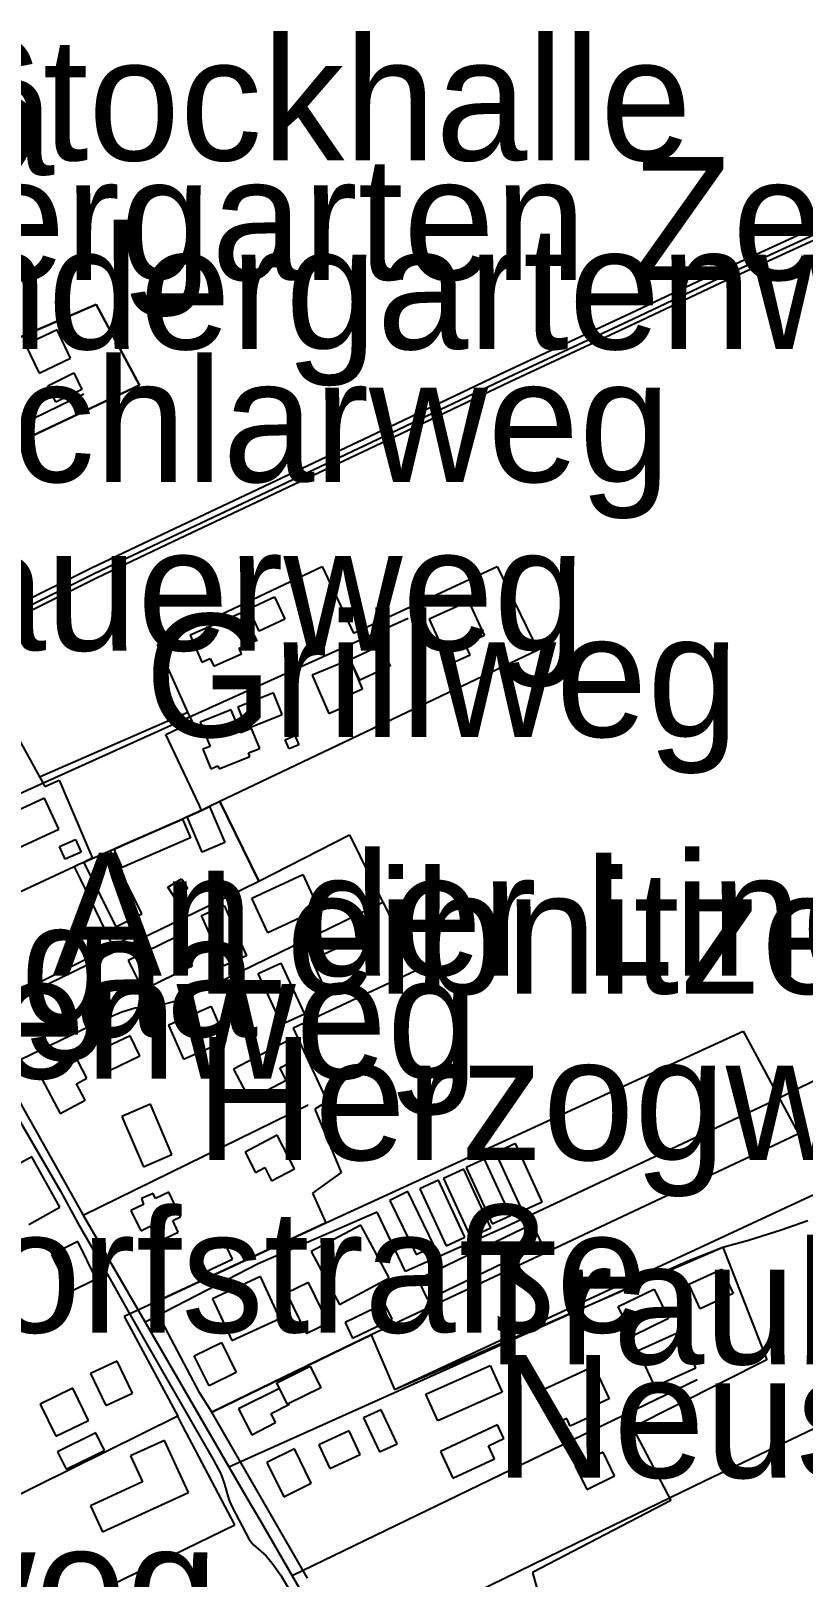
# Model space of a CAD drawing. Extents: x -3657 to 4700, y -7332 to 8131.
# Drawn here: x -745 to -472, y -4230 to -3684 of the extents above; entities that cross this region are included whole.
import ezdxf

# ---------------------------------------------------------------- set-up
doc = ezdxf.new("R2010")
doc.units = 0
for name, color, linetype in [('OSM_BUILDING_GARAGE', 9, 'CONTINUOUS'), ('OSM_BUILDING_GREENHOUSE', 9, 'CONTINUOUS'), ('OSM_BUILDING_HOUSE', 9, 'CONTINUOUS'), ('OSM_BUILDING_YES', 9, 'CONTINUOUS'), ('OSM_HIGHWAY_FOOTWAY', 8, 'CONTINUOUS'), ('OSM_HIGHWAY_RESIDENTIAL', 8, 'CONTINUOUS'), ('OSM_HIGHWAY_SECONDARY', 8, 'CONTINUOUS'), ('OSM_HIGHWAY_SERVICE', 8, 'CONTINUOUS'), ('OSM_HIGHWAY_TRACK', 8, 'CONTINUOUS'), ('OSM_LABELS', 8, 'CONTINUOUS'), ('OSM_LANDUSE_FARMLAND', 3, 'CONTINUOUS'), ('OSM_LANDUSE_FARMYARD', 3, 'CONTINUOUS'), ('OSM_LANDUSE_RESIDENTIAL', 3, 'CONTINUOUS')]:
    doc.layers.add(name, color=color, linetype=linetype)

msp = doc.modelspace()

# ---------------------------------------------------------------- linework, layer by layer
at = {"layer": 'OSM_BUILDING_GARAGE'}
for p, q in [((-659.072021, -3917.347895), (-671.624305, -3922.418384)), ((-655.985145, -3924.998106), (-659.072021, -3917.347895)), ((-671.624305, -3922.418384), (-668.529844, -3930.068595)), ((-668.529844, -3930.068595), (-655.985145, -3924.998106))]:
    msp.add_line(p, q, dxfattribs=at)
at = {"layer": 'OSM_BUILDING_GREENHOUSE'}
for p, q in [((-573.602726, -4076.556791), (-580.618353, -4079.792563)), ((-564.152487, -4097.105614), (-573.602726, -4076.556791)), ((-584.547104, -4082.105418), (-590.948389, -4085.052084)), ((-575.392659, -4102.020429), (-584.547104, -4082.105418)), ((-580.618353, -4079.792563), (-571.175698, -4100.330266)), ((-600.762682, -4089.477642), (-607.376332, -4092.524383)), ((-591.509639, -4109.615043), (-600.762682, -4089.477642)), ((-591.858524, -4085.585819), (-599.063763, -4088.899428)), ((-599.063763, -4088.899428), (-589.530095, -4109.626162)), ((-582.332441, -4106.312553), (-591.858524, -4085.585819)), ((-590.948389, -4085.052084), (-581.78636, -4104.967095)), ((-611.608462, -4093.547376), (-617.949071, -4096.638595)), ((-602.294743, -4112.650664), (-611.608462, -4093.547376)), ((-607.376332, -4092.524383), (-598.123289, -4112.650664)), ((-617.949071, -4096.638595), (-608.635353, -4115.741883)), ((-571.175698, -4100.330266), (-564.152487, -4097.105614)), ((-567.55791, -4105.022692), (-608.112025, -4124.626358)), ((-581.78636, -4104.967095), (-575.392659, -4102.020429)), ((-564.160071, -4112.072451), (-567.55791, -4105.022692)), ((-598.123289, -4112.650664), (-591.509639, -4109.615043)), ((-589.530095, -4109.626162), (-582.332441, -4106.312553)), ((-608.635353, -4115.741883), (-602.294743, -4112.650664)), ((-604.714186, -4131.676116), (-564.160071, -4112.072451)), ((-608.112025, -4124.626358), (-604.714186, -4131.676116))]:
    msp.add_line(p, q, dxfattribs=at)
at = {"layer": 'OSM_BUILDING_HOUSE'}
for p, q in [((-735.462716, -3789.229101), (-746.566367, -3794.49974)), ((-730.714843, -3799.258883), (-735.462716, -3789.229101)), ((-746.566367, -3794.49974), (-741.818494, -3804.518403)), ((-741.818494, -3804.518403), (-730.714843, -3799.258883)), ((-738.78471, -3808.9662), (-729.539252, -3804.407208)), ((-729.539252, -3804.407208), (-726.672325, -3810.233822)), ((-735.917784, -3814.781695), (-738.78471, -3808.9662)), ((-726.672325, -3810.233822), (-735.917784, -3814.781695)), ((-667.771398, -3887.703328), (-658.745889, -3883.47792)), ((-658.745889, -3883.47792), (-655.052256, -3891.394999)), ((-670.554895, -3889.237818), (-688.476978, -3897.065941)), ((-666.095232, -3899.445512), (-670.554895, -3889.237818)), ((-664.070181, -3895.620406), (-667.771398, -3887.703328)), ((-655.052256, -3891.394999), (-664.070181, -3895.620406)), ((-688.476978, -3897.065941), (-684.335862, -3906.550868)), ((-680.164408, -3907.951924), (-670.319777, -3903.64868)), ((-671.184406, -3901.66941), (-666.095232, -3899.445512)), ((-670.319777, -3903.64868), (-671.184406, -3901.66941)), ((-631.995494, -3905.583472), (-621.27865, -3900.568581)), ((-621.27865, -3900.568581), (-617.82772, -3907.963043)), ((-684.335862, -3906.550868), (-681.347584, -3905.249887)), ((-681.347584, -3905.249887), (-680.164408, -3907.951924)), ((-628.544564, -3912.966815), (-631.995494, -3905.583472)), ((-617.82772, -3907.963043), (-628.544564, -3912.966815)), ((-710.555345, -3970.521309), (-691.192215, -3962.014897)), ((-691.192215, -3962.014897), (-688.325288, -3968.586517)), ((-688.325288, -3968.586517), (-712.428707, -3979.105557)), ((-716.622914, -3973.156629), (-726.042815, -3977.3042)), ((-705.496509, -3995.451212), (-716.622914, -3973.156629)), ((-715.27288, -3972.567296), (-710.555345, -3970.521309)), ((-712.428707, -3979.105557), (-715.27288, -3972.567296)), ((-726.042815, -3977.3042), (-714.719214, -4000.043562)), ((-714.719214, -4000.043562), (-705.496509, -3995.451212)), ((-653.603624, -4040.018138), (-673.133612, -4050.292549)), ((-650.251292, -4046.400727), (-653.603624, -4040.018138)), ((-673.133612, -4050.292549), (-667.498358, -4061.01174)), ((-656.811851, -4049.84777), (-650.251292, -4046.400727)), ((-654.528929, -4054.195491), (-656.811851, -4049.84777)), ((-667.498358, -4061.01174), (-654.528929, -4054.195491)), ((-702.477893, -4062.713023), (-712.542474, -4067.027386)), ((-712.542474, -4067.027386), (-704.950428, -4084.740738)), ((-694.893432, -4080.426375), (-702.477893, -4062.713023)), ((-704.950428, -4084.740738), (-694.893432, -4080.426375)), ((-701.522251, -4094.192306), (-705.693705, -4096.027023)), ((-700.718298, -4095.960306), (-701.522251, -4094.192306)), ((-695.947672, -4093.758646), (-700.718298, -4095.960306)), ((-691.82931, -4102.398492), (-695.947672, -4093.758646)), ((-704.965597, -4098.095248), (-709.372169, -4100.163474)), ((-709.372169, -4100.163474), (-705.921239, -4107.402264)), ((-705.693705, -4096.027023), (-704.965597, -4098.095248)), ((-705.921239, -4107.402264), (-702.538569, -4105.789937)), ((-702.538569, -4105.789937), (-699.906761, -4111.316325)), ((-694.627976, -4103.743951), (-691.82931, -4102.398492)), ((-692.6636, -4107.858163), (-694.627976, -4103.743951)), ((-699.906761, -4111.316325), (-692.6636, -4107.858163)), ((-646.701764, -4125.593754), (-654.483422, -4129.374381)), ((-639.739229, -4139.92678), (-646.701764, -4125.593754)), ((-654.483422, -4129.374381), (-647.520886, -4143.707407)), ((-537.341416, -4134.089046), (-524.667781, -4127.939967)), ((-524.667781, -4127.939967), (-519.601361, -4138.403409)), ((-532.274996, -4144.552489), (-537.341416, -4134.089046)), ((-519.601361, -4138.403409), (-532.274996, -4144.552489)), ((-647.520886, -4143.707407), (-639.739229, -4139.92678)), ((-687.005592, -4151.479933), (-677.39608, -4146.787507)), ((-677.39608, -4146.787507), (-672.208308, -4157.4511)), ((-681.810236, -4162.132407), (-687.005592, -4151.479933)), ((-605.22993, -4165.090192), (-582.48413, -4154.971453)), ((-582.48413, -4154.971453), (-578.297507, -4164.389664)), ((-672.208308, -4157.4511), (-681.810236, -4162.132407)), ((-657.813, -4161.053816), (-646.087423, -4155.238321)), ((-646.087423, -4155.238321), (-642.348284, -4162.799576)), ((-656.971125, -4163.033086), (-671.419524, -4170.205158)), ((-656.971125, -4163.033086), (-657.813, -4161.053816)), ((-654.073861, -4168.615071), (-656.971125, -4163.033086)), ((-654.073861, -4168.615071), (-656.971125, -4163.033086)), ((-642.348284, -4162.799576), (-654.073861, -4168.615071)), ((-601.043307, -4174.519521), (-605.22993, -4165.090192)), ((-578.297507, -4164.389664), (-601.043307, -4174.519521)), ((-671.419524, -4170.205158), (-666.732327, -4179.37874)), ((-659.921481, -4171.91756), (-653.444351, -4168.603951)), ((-653.444351, -4168.603951), (-654.073861, -4168.615071)), ((-666.732327, -4179.37874), (-658.313575, -4175.075496)), ((-658.313575, -4175.075496), (-659.921481, -4171.91756)), ((-632.344379, -4177.999923), (-642.985378, -4182.959216)), ((-628.445966, -4186.372901), (-632.344379, -4177.999923)), ((-642.985378, -4182.959216), (-639.09455, -4191.332194)), ((-639.09455, -4191.332194), (-628.445966, -4186.372901))]:
    msp.add_line(p, q, dxfattribs=at)
at = {"layer": 'OSM_BUILDING_YES'}
for p, q in [((-590.0155, -3884.979052), (-604.115014, -3891.428358)), ((-584.486428, -3897.08818), (-590.0155, -3884.979052)), ((-604.115014, -3891.428358), (-596.864269, -3907.306993)), ((-591.365534, -3900.234996), (-584.486428, -3897.08818)), ((-589.643862, -3904.004504), (-591.365534, -3900.234996)), ((-631.995494, -3905.583472), (-645.336561, -3911.198816)), ((-627.642013, -3916.035795), (-631.995494, -3905.583472)), ((-596.864269, -3907.306993), (-589.643862, -3904.004504)), ((-645.336561, -3911.198816), (-639.504111, -3924.675641)), ((-633.777842, -3918.693354), (-627.642013, -3916.035795)), ((-632.503653, -3921.640019), (-633.777842, -3918.693354)), ((-674.043748, -3923.396899), (-684.897112, -3927.789099)), ((-670.744507, -3931.558607), (-674.043748, -3923.396899)), ((-639.504111, -3924.675641), (-632.503653, -3921.640019)), ((-684.897112, -3927.789099), (-681.446182, -3936.31775)), ((-666.75508, -3929.94628), (-670.744507, -3931.558607)), ((-663.903323, -3937.007158), (-666.75508, -3929.94628)), ((-681.446182, -3936.31775), (-683.979392, -3937.340743)), ((-654.93849, -3933.982656), (-651.517897, -3932.492644)), ((-653.535364, -3937.229548), (-654.93849, -3933.982656)), ((-650.114772, -3935.739536), (-653.535364, -3937.229548)), ((-651.517897, -3932.492644), (-650.114772, -3935.739536)), ((-683.979392, -3937.340743), (-681.195895, -3944.223709)), ((-678.260708, -3944.212589), (-667.407344, -3939.831509)), ((-667.89275, -3938.619485), (-663.903323, -3937.007158)), ((-667.407344, -3939.831509), (-667.89275, -3938.619485)), ((-681.195895, -3944.223709), (-678.670269, -3943.200716)), ((-678.670269, -3943.200716), (-678.260708, -3944.212589)), ((-739.869288, -3954.575957), (-767.173349, -3967.152103)), ((-734.802868, -3965.584254), (-739.869288, -3954.575957)), ((-684.510304, -3958.901439), (-681.620625, -3957.544861)), ((-681.620625, -3957.544861), (-676.197735, -3970.265561)), ((-689.470542, -3961.236533), (-684.510304, -3958.901439)), ((-684.191757, -3973.657006), (-689.470542, -3961.236533)), ((-762.941219, -3978.538463), (-734.802868, -3965.584254)), ((-734.590503, -3971.622139), (-728.932495, -3969.153611)), ((-728.932495, -3969.153611), (-726.975704, -3973.612528)), ((-732.641296, -3976.092175), (-734.590503, -3971.622139)), ((-726.975704, -3973.612528), (-732.641296, -3976.092175)), ((-676.197735, -3970.265561), (-684.191757, -3973.657006)), ((-696.33448, -3986.05524), (-691.533516, -3983.030738)), ((-691.533516, -3983.030738), (-689.36436, -3986.466662)), ((-666.701989, -3989.969302), (-648.711647, -3981.540726)), ((-648.711647, -3981.540726), (-642.992963, -3993.761049)), ((-694.165324, -3989.491164), (-696.33448, -3986.05524)), ((-689.36436, -3986.466662), (-694.165324, -3989.491164)), ((-660.983305, -4002.189624), (-666.701989, -3989.969302)), ((-684.472382, -3996.073903), (-676.463191, -3992.515666)), ((-676.584542, -4013.853972), (-684.472382, -3996.073903)), ((-676.463191, -3992.515666), (-668.575351, -4010.295734)), ((-642.992963, -3993.761049), (-660.983305, -4002.189624)), ((-692.81529, -4003.279334), (-710.320226, -4011.874702)), ((-687.695778, -4013.731658), (-692.81529, -4003.279334)), ((-645.541342, -4011.607834), (-627.513077, -4003.312693)), ((-627.513077, -4003.312693), (-622.120525, -4015.043758)), ((-710.320226, -4011.874702), (-705.193131, -4022.327025)), ((-668.575351, -4010.295734), (-676.584542, -4013.853972)), ((-664.396313, -4016.52265), (-656.409875, -4012.853218)), ((-656.409875, -4012.853218), (-648.135228, -4030.866796)), ((-640.156374, -4023.338899), (-645.541342, -4011.607834)), ((-705.193131, -4022.327025), (-687.695778, -4013.731658)), ((-656.114081, -4034.536228), (-664.396313, -4016.52265)), ((-622.120525, -4015.043758), (-640.156374, -4023.338899)), ((-680.975945, -4028.131401), (-696.076608, -4034.758618)), ((-675.69716, -4040.19605), (-680.975945, -4028.131401)), ((-696.076608, -4034.758618), (-690.797823, -4046.812148)), ((-648.135228, -4030.866796), (-656.114081, -4034.536228)), ((-709.637625, -4038.472529), (-720.384807, -4043.598615)), ((-706.232202, -4045.611243), (-709.637625, -4038.472529)), ((-690.797823, -4046.812148), (-675.69716, -4040.19605)), ((-720.384807, -4043.598615), (-716.979383, -4050.737329)), ((-716.979383, -4050.737329), (-706.232202, -4045.611243)), ((-728.302984, -4047.067897), (-740.832514, -4053.683995)), ((-724.905146, -4053.517202), (-728.302984, -4047.067897)), ((-740.832514, -4053.683995), (-734.378138, -4065.926556)), ((-728.629116, -4055.485353), (-724.905146, -4053.517202)), ((-725.572578, -4061.278608), (-728.629116, -4055.485353)), ((-734.378138, -4065.926556), (-725.572578, -4061.278608)), ((-657.759909, -4073.665723), (-669.091094, -4079.570174)), ((-651.601327, -4085.507983), (-657.759909, -4073.665723)), ((-744.397211, -4081.215859), (-755.341589, -4087.287102)), ((-734.507074, -4099.040405), (-744.397211, -4081.215859)), ((-669.091094, -4079.570174), (-665.367124, -4086.742246)), ((-665.367124, -4086.742246), (-662.158897, -4085.074322)), ((-662.158897, -4085.074322), (-659.731869, -4089.744509)), ((-659.731869, -4089.744509), (-651.601327, -4085.507983)), ((-745.451451, -4105.122768), (-734.507074, -4099.040405)), ((-628.150172, -4105.345158), (-645.700616, -4114.71889)), ((-618.191774, -4124.014786), (-628.150172, -4105.345158)), ((-728.15888, -4111.182891), (-737.472598, -4115.797481)), ((-721.643827, -4124.35949), (-728.15888, -4111.182891)), ((-677.054779, -4109.826313), (-686.315406, -4114.073959)), ((-673.565927, -4117.454285), (-677.054779, -4109.826313)), ((-737.472598, -4115.797481), (-730.957546, -4128.97408)), ((-686.315406, -4114.073959), (-682.826554, -4121.701931)), ((-645.700616, -4114.71889), (-635.742218, -4133.388518)), ((-682.826554, -4121.701931), (-673.565927, -4117.454285)), ((-512.350616, -4126.272043), (-500.685714, -4120.879089)), ((-500.685714, -4120.879089), (-496.681119, -4129.530054)), ((-730.957546, -4128.97408), (-721.643827, -4124.35949)), ((-663.584775, -4123.547767), (-680.566384, -4131.398129)), ((-656.773929, -4138.314453), (-663.584775, -4123.547767)), ((-635.742218, -4133.388518), (-618.191774, -4124.014786)), ((-508.34602, -4134.934128), (-512.350616, -4126.272043)), ((-680.566384, -4131.398129), (-673.755538, -4146.153696)), ((-619.830018, -4133.054933), (-633.770258, -4139.737748)), ((-617.152703, -4138.636919), (-619.830018, -4133.054933)), ((-496.681119, -4129.530054), (-508.34602, -4134.934128)), ((-673.755538, -4146.153696), (-656.773929, -4138.314453)), ((-631.092943, -4145.319734), (-617.152703, -4138.636919)), ((-633.770258, -4139.737748), (-631.092943, -4145.319734)), ((-515.642272, -4143.184791), (-530.227191, -4149.800889)), ((-509.946342, -4155.749818), (-515.642272, -4143.184791)), ((-714.203471, -4153.370246), (-723.623372, -4157.806924)), ((-708.879179, -4164.68989), (-714.203471, -4153.370246)), ((-530.227191, -4149.800889), (-524.538845, -4162.365916)), ((-723.623372, -4157.806924), (-718.29908, -4169.126568)), ((-564.228332, -4163.700255), (-545.889104, -4155.204963)), ((-545.889104, -4155.204963), (-540.542059, -4166.769235)), ((-524.538845, -4162.365916), (-509.946342, -4155.749818)), ((-729.880552, -4162.966369), (-741.416518, -4168.570593)), ((-724.381818, -4174.319371), (-729.880552, -4162.966369)), ((-718.29908, -4169.126568), (-708.879179, -4164.68989)), ((-558.888871, -4175.253408), (-564.228332, -4163.700255)), ((-741.416518, -4168.570593), (-735.925368, -4179.912475)), ((-621.07387, -4170.549863), (-627.209699, -4173.429811)), ((-615.408277, -4182.614512), (-621.07387, -4170.549863)), ((-540.542059, -4166.769235), (-546.397263, -4169.482391)), ((-546.397263, -4169.482391), (-545.160996, -4172.13995)), ((-735.925368, -4179.912475), (-724.381818, -4174.319371)), ((-627.209699, -4173.429811), (-621.551691, -4185.494461)), ((-579.95092, -4175.942817), (-600.064912, -4185.327668)), ((-577.713504, -4180.757557), (-579.95092, -4175.942817)), ((-555.491032, -4173.68556), (-558.888871, -4175.253408)), ((-554.254765, -4176.354238), (-555.491032, -4173.68556)), ((-545.160996, -4172.13995), (-554.254765, -4176.354238)), ((-721.757594, -4178.767168), (-735.33378, -4185.383266)), ((-718.731394, -4185.005203), (-721.757594, -4178.767168)), ((-697.479733, -4181.380248), (-709.485936, -4186.873278)), ((-689.07615, -4199.74965), (-697.479733, -4181.380248)), ((-583.159147, -4183.292801), (-577.713504, -4180.757557)), ((-735.33378, -4185.383266), (-732.30758, -4191.610182)), ((-732.30758, -4191.610182), (-718.731394, -4185.005203)), ((-709.485936, -4186.873278), (-705.284144, -4196.069098)), ((-651.654418, -4184.426989), (-661.354944, -4189.23061)), ((-645.685447, -4196.491639), (-651.654418, -4184.426989)), ((-621.551691, -4185.494461), (-615.408277, -4182.614512)), ((-600.064912, -4185.327668), (-595.688677, -4194.72364)), ((-595.688677, -4194.72364), (-581.020329, -4187.885152)), ((-581.020329, -4187.885152), (-583.159147, -4183.292801)), ((-542.650539, -4185.561178), (-552.464832, -4190.33144)), ((-538.577683, -4193.956395), (-542.650539, -4185.561178)), ((-661.354944, -4189.23061), (-655.378388, -4201.306379)), ((-552.464832, -4190.33144), (-548.391976, -4198.726657)), ((-705.284144, -4196.069098), (-723.653709, -4204.486554)), ((-655.378388, -4201.306379), (-645.685447, -4196.491639)), ((-548.391976, -4198.726657), (-538.577683, -4193.956395)), ((-719.459502, -4213.660136), (-689.07615, -4199.74965)), ((-723.653709, -4204.486554), (-719.459502, -4213.660136))]:
    msp.add_line(p, q, dxfattribs=at)
at = {"layer": 'OSM_HIGHWAY_FOOTWAY'}
for p, q in [((-755.106471, -4057.475742), (-734.264371, -4093.391703)), ((-734.264371, -4093.391703), (-728.265062, -4104.488957)), ((-728.265062, -4104.488957), (-717.783336, -4122.61373)), ((-717.783336, -4122.61373), (-710.562929, -4135.434505)), ((-710.562929, -4135.434505), (-698.655325, -4156.205717)), ((-698.655325, -4156.205717), (-680.35402, -4188.152019)), ((-680.35402, -4188.152019), (-677.653951, -4193.155791)), ((-677.653951, -4193.155791), (-676.470775, -4196.513878)), ((-676.470775, -4196.513878), (-675.76542, -4198.926808)), ((-675.76542, -4198.926808), (-674.840116, -4202.240417)), ((-674.840116, -4202.240417), (-673.672109, -4204.998051)), ((-673.672109, -4204.998051), (-667.710722, -4216.206499)), ((-667.710722, -4216.206499), (-666.163492, -4218.196889)), ((-666.163492, -4218.196889), (-661.582478, -4222.177667)), ((-661.582478, -4222.177667), (-659.527089, -4224.724031)), ((-659.527089, -4224.724031), (-656.311277, -4229.238545)), ((-656.311277, -4229.238545), (-645.662693, -4247.407796))]:
    msp.add_line(p, q, dxfattribs=at)
at = {"layer": 'OSM_HIGHWAY_RESIDENTIAL'}
for p, q in [((-797.442934, -3974.913509), (-611.434019, -3890.983578)), ((-726.217257, -4101.820278), (-646.823116, -4062.902054)), ((-674.771856, -4190.77622), (-513.169738, -4118.199291))]:
    msp.add_line(p, q, dxfattribs=at)
at = {"layer": 'OSM_HIGHWAY_SECONDARY'}
for p, q in [((-753.968802, -4052.516448), (-726.217257, -4101.820278)), ((-726.217257, -4101.820278), (-704.305749, -4139.70439)), ((-704.305749, -4139.70439), (-674.771856, -4190.77622)), ((-674.771856, -4190.77622), (-668.416077, -4201.74004)), ((-668.416077, -4201.74004), (-663.918492, -4209.501445)), ((-663.918492, -4209.501445), (-652.481124, -4229.238545)), ((-652.481124, -4229.238545), (-635.385748, -4258.738559))]:
    msp.add_line(p, q, dxfattribs=at)
at = {"layer": 'OSM_HIGHWAY_SERVICE'}
for p, q in [((-726.020061, -3811.979583), (-853.780313, -3873.870679)), ((-679.86103, -4020.314397), (-620.406437, -3991.381477)), ((-765.694379, -4031.478368), (-708.545462, -4003.134781)), ((-691.04811, -4025.607276), (-679.86103, -4020.314397)), ((-712.610734, -4030.088431), (-707.931121, -4028.665136)), ((-707.931121, -4028.665136), (-698.3747, -4027.441992)), ((-698.3747, -4027.441992), (-691.04811, -4025.607276)), ((-755.25816, -4050.214713), (-720.3393, -4033.346443)), ((-720.3393, -4033.346443), (-712.610734, -4030.088431)), ((-509.392676, -4159.975225), (-652.481124, -4229.238545))]:
    msp.add_line(p, q, dxfattribs=at)
at = {"layer": 'OSM_HIGHWAY_TRACK'}
for p, q in [((-501.959904, -3771.04873), (-458.933254, -3751.300511)), ((-532.070215, -3785.2928), (-501.959904, -3771.04873)), ((-576.211781, -3805.963937), (-532.070215, -3785.2928)), ((-617.205794, -3825.500886), (-576.211781, -3805.963937)), ((-663.683373, -3847.484123), (-617.205794, -3825.500886)), ((-695.113381, -3862.350884), (-663.683373, -3847.484123)), ((-722.37952, -3875.271735), (-695.113381, -3862.350884)), ((-749.842855, -3888.915352), (-722.37952, -3875.271735)), ((-409.611502, -4025.229213), (-483.051842, -4061.867941)), ((-483.051842, -4061.867941), (-577.235683, -4106.045686)), ((-622.40115, -4100.752807), (-664.51008, -4119.077731)), ((-612.435168, -4121.72417), (-622.40115, -4100.752807)), ((-479.737432, -4107.024201), (-470.3327, -4103.699473)), ((-577.235683, -4106.045686), (-612.435168, -4121.72417)), ((-500.314076, -4113.162161), (-491.31132, -4110.671395)), ((-491.31132, -4110.671395), (-479.737432, -4107.024201)), ((-513.169738, -4118.199291), (-500.314076, -4113.162161)), ((-664.51008, -4119.077731), (-704.305749, -4139.70439)), ((-506.859466, -4195.691036), (-440.639534, -4163.933764)), ((-547.580439, -4215.483732), (-506.859466, -4195.691036)), ((-587.34577, -4234.931725), (-547.580439, -4215.483732))]:
    msp.add_line(p, q, dxfattribs=at)
at = {"layer": 'OSM_LANDUSE_FARMLAND'}
for p, q in [((-459.805467, -3749.421317), (-502.832117, -3769.169536)), ((-458.159639, -3752.979555), (-501.178704, -3772.727774)), ((-502.832117, -3769.169536), (-532.950013, -3783.424725)), ((-501.178704, -3772.727774), (-531.281431, -3786.971844)), ((-721.712087, -3780.222312), (-758.003735, -3795.889677)), ((-706.353553, -3808.75493), (-721.712087, -3780.222312)), ((-532.950013, -3783.424725), (-577.099163, -3804.084743)), ((-531.281431, -3786.971844), (-575.422997, -3807.631861)), ((-577.099163, -3804.084743), (-618.093176, -3823.632811)), ((-797.192647, -3851.665052), (-706.353553, -3808.75493)), ((-575.422997, -3807.631861), (-616.409426, -3827.16881)), ((-618.093176, -3823.632811), (-664.570755, -3845.616048)), ((-616.409426, -3827.16881), (-662.894589, -3849.152047)), ((-616.356335, -4163.455626), (113.420538, -3823.710647)), ((-664.570755, -3845.616048), (-696.000763, -3860.47169)), ((-662.894589, -3849.152047), (-694.324597, -3864.018808)), ((-696.000763, -3860.47169), (-723.282071, -3873.40366)), ((-694.324597, -3864.018808), (-721.567983, -3876.939659)), ((-723.282071, -3873.40366), (-750.775743, -3887.058397)), ((-700.020528, -3900.323952), (-641.817371, -3872.814327)), ((-641.817371, -3872.814327), (-630.804733, -3896.276457)), ((-630.804733, -3896.276457), (-580.079856, -3872.780969)), ((-580.079856, -3872.780969), (-565.72247, -3902.314341)), ((-721.567983, -3876.939659), (-749.000979, -3890.561037)), ((-689.235424, -3924.186383), (-700.020528, -3900.323952)), ((-565.72247, -3902.314341), (-677.995252, -3955.765742)), ((-741.621298, -3947.036941), (-689.235424, -3924.186383)), ((-749.584983, -3932.748392), (-741.621298, -3947.036941)), ((-677.995252, -3955.765742), (-664.214286, -3983.942537)), ((-664.214286, -3983.942537), (-632.215443, -3967.541285)), ((-632.215443, -3967.541285), (-621.111792, -3990.058258)), ((-621.111792, -3990.058258), (-620.406437, -3991.381477)), ((-620.406437, -3991.381477), (-619.397704, -3993.29403)), ((-619.397704, -3993.29403), (-608.870471, -4015.555254)), ((-608.870471, -4015.555254), (-652.079148, -4035.837209)), ((-652.079148, -4035.837209), (-640.133621, -4061.690029)), ((-640.512844, -4104.511196), (-493.139175, -4036.860202)), ((-493.139175, -4036.860202), (-473.601603, -4073.176465)), ((-640.133621, -4061.690029), (-644.494686, -4064.403186)), ((-644.494686, -4064.403186), (-635.127876, -4086.753366)), ((-473.601603, -4073.176465), (-478.546672, -4075.500439)), ((-478.546672, -4075.500439), (-624.600644, -4144.107709)), ((-635.127876, -4086.753366), (-645.298639, -4094.136709)), ((-645.298639, -4094.136709), (-640.512844, -4104.511196)), ((-624.600644, -4144.107709), (-616.356335, -4163.455626))]:
    msp.add_line(p, q, dxfattribs=at)
at = {"layer": 'OSM_LANDUSE_FARMYARD'}
for p, q in [((-681.620625, -3957.544861), (-684.510304, -3958.901439)), ((-677.995252, -3955.765742), (-681.620625, -3957.544861)), ((-664.214286, -3983.942537), (-677.995252, -3955.765742)), ((-691.192215, -3962.014897), (-710.555345, -3970.521309)), ((-689.470542, -3961.236533), (-691.192215, -3962.014897)), ((-684.510304, -3958.901439), (-689.470542, -3961.236533)), ((-716.622914, -3973.156629), (-726.042815, -3977.3042)), ((-715.27288, -3972.567296), (-716.622914, -3973.156629)), ((-710.555345, -3970.521309), (-715.27288, -3972.567296)), ((-727.756903, -3978.082564), (-729.372393, -3978.849809)), ((-729.372393, -3978.849809), (-727.362511, -3983.075216)), ((-726.042815, -3977.3042), (-727.756903, -3978.082564)), ((-727.362511, -3983.075216), (-714.999839, -4008.63893)), ((-682.697618, -3992.993804), (-664.214286, -3983.942537)), ((-714.999839, -4008.63893), (-682.697618, -3992.993804)), ((-640.512844, -4104.511196), (-493.139175, -4036.860202)), ((-493.139175, -4036.860202), (-473.601603, -4073.176465)), ((-473.601603, -4073.176465), (-478.546672, -4075.500439)), ((-478.546672, -4075.500439), (-624.600644, -4144.107709)), ((-701.764954, -4133.032694), (-640.512844, -4104.511196)), ((-685.079139, -4164.745487), (-701.764954, -4133.032694)), ((-624.600644, -4144.107709), (-634.270832, -4148.811254)), ((-634.270832, -4148.811254), (-680.793918, -4171.461661)), ((-680.793918, -4171.461661), (-685.079139, -4164.745487)), ((-692.875965, -4172.784881), (-755.553954, -4203.941699)), ((-691.146708, -4176.098489), (-692.875965, -4172.784881)), ((-672.73922, -4211.269445), (-691.146708, -4176.098489)), ((-716.304366, -4232.374242), (-672.73922, -4211.269445))]:
    msp.add_line(p, q, dxfattribs=at)
at = {"layer": 'OSM_LANDUSE_RESIDENTIAL'}
for p, q in [((-758.003735, -3795.889677), (-721.712087, -3780.222312)), ((-721.712087, -3780.222312), (-706.353553, -3808.75493)), ((-706.353553, -3808.75493), (-797.192647, -3851.665052)), ((-700.020528, -3900.323952), (-641.817371, -3872.814327)), ((-641.817371, -3872.814327), (-630.804733, -3896.276457)), ((-630.804733, -3896.276457), (-580.079856, -3872.780969)), ((-580.079856, -3872.780969), (-565.72247, -3902.314341)), ((-689.235424, -3924.186383), (-700.020528, -3900.323952)), ((-565.72247, -3902.314341), (-677.995252, -3955.765742)), ((-687.642687, -3927.700143), (-689.235424, -3924.186383)), ((-697.03225, -3932.114581), (-687.642687, -3927.700143)), ((-749.584983, -3932.748392), (-741.621298, -3947.036941)), ((-685.299088, -3956.977767), (-697.03225, -3932.114581)), ((-741.621298, -3947.036941), (-739.732768, -3950.428386)), ((-739.732768, -3950.428386), (-734.681516, -3948.226726)), ((-734.681516, -3948.226726), (-723.600618, -3974.535446)), ((-684.510304, -3958.901439), (-685.299088, -3956.977767)), ((-681.620625, -3957.544861), (-684.510304, -3958.901439)), ((-677.995252, -3955.765742), (-681.620625, -3957.544861)), ((-664.214286, -3983.942537), (-632.215443, -3967.541285)), ((-632.215443, -3967.541285), (-621.111792, -3990.058258)), ((-723.600618, -3974.535446), (-722.902848, -3975.702993)), ((-729.372393, -3978.849809), (-777.22276, -4001.088794)), ((-727.756903, -3978.082564), (-729.372393, -3978.849809)), ((-726.042815, -3977.3042), (-727.756903, -3978.082564)), ((-722.902848, -3975.702993), (-726.042815, -3977.3042)), ((-682.697618, -3992.993804), (-664.214286, -3983.942537)), ((-621.111792, -3990.058258), (-620.406437, -3991.381477)), ((-714.999839, -4008.63893), (-682.697618, -3992.993804)), ((-620.406437, -3991.381477), (-619.397704, -3993.29403)), ((-619.397704, -3993.29403), (-608.870471, -4015.555254)), ((-769.372843, -4035.170039), (-714.999839, -4008.63893)), ((-608.870471, -4015.555254), (-652.079148, -4035.837209)), ((-652.079148, -4035.837209), (-640.133621, -4061.690029)), ((-640.133621, -4061.690029), (-644.494686, -4064.403186)), ((-644.494686, -4064.403186), (-635.127876, -4086.753366)), ((-635.127876, -4086.753366), (-645.298639, -4094.136709)), ((-645.298639, -4094.136709), (-640.512844, -4104.511196)), ((-640.512844, -4104.511196), (-701.764954, -4133.032694)), ((-616.356335, -4163.455626), (-500.314076, -4113.162161)), ((-500.314076, -4113.162161), (-484.826606, -4152.947706)), ((-701.764954, -4133.032694), (-711.806781, -4137.702881)), ((-711.806781, -4137.702881), (-692.875965, -4172.784881)), ((-634.270832, -4148.811254), (-624.600644, -4144.107709)), ((-624.600644, -4144.107709), (-616.356335, -4163.455626)), ((-680.793918, -4171.461661), (-634.270832, -4148.811254)), ((-484.826606, -4152.947706), (-532.274996, -4176.787898)), ((-647.027896, -4230.094746), (-680.793918, -4171.461661)), ((-692.875965, -4172.784881), (-755.553954, -4203.941699)), ((-532.274996, -4176.787898), (-518.744317, -4202.574001)), ((-518.744317, -4202.574001), (-567.542741, -4227.993162)), ((-567.542741, -4227.993162), (-560.064462, -4255.235919))]:
    msp.add_line(p, q, dxfattribs=at)

# ---------------------------------------------------------------- texts
at = {"layer": 'OSM_LABELS'}
for s, p in [('Stockhalle', (-779.243261, -3729.383991)), ('Kapelle Laa', (-1043.164313, -3734.559003)), ('Kindergarten Zettling', (-881.054036, -3771.576288)), ('Kindergartenweg', (-822.623346, -3796.02867)), ('Schlarweg', (-789.900187, -3842.925131)), ('Neubauerweg', (-910.493543, -3902.456876)), ('Grillweg', (-704.438477, -3932.948543)), ('An der Linde', (-737.119921, -4017.306574)), ('Leibnitzerweg', (-686.866773, -4023.628984)), ('Tulpenweg', (-1000.092321, -4034.590238)), ('Laa', (-761.572502, -4038.878454)), ('Weidenweg', (-890.060581, -4053.602215)), ('Herzogweg', (-686.520187, -4082.361166)), ('Alte Dorfstraße', (-917.383533, -4143.296602)), ('Traubenweg', (-593.970797, -4154.487755)), ('Neuschusterweg', (-580.9369, -4194.606885)), ('Blütenweg', (-949.745764, -4254.263319))]:
    msp.add_text(s, height=43.418293, dxfattribs=at).set_placement(p)

doc.saveas('drawing.dxf')
